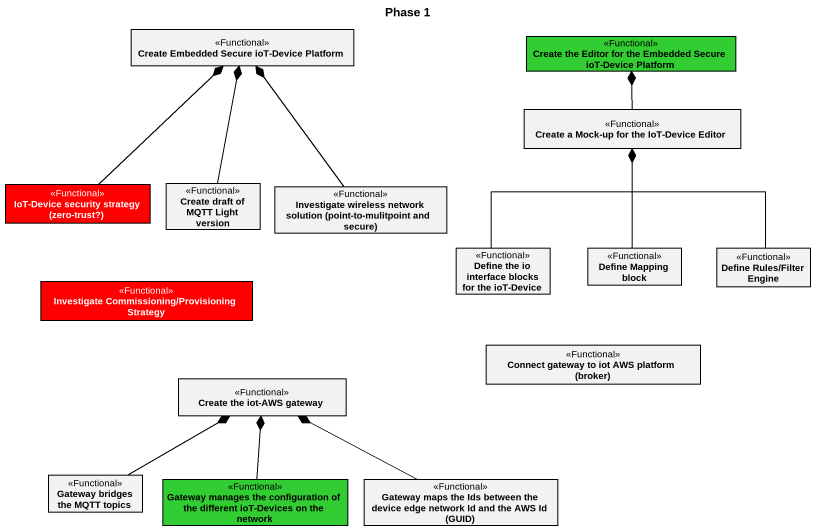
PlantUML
@startuml
title Phase 1
hide circle
hide empty members
class "Create Embedded Secure ioT-Device Platform" as Create_Embedded_Secure_ioT <<Functional>>
class "Create the Editor for the Embedded Secure ioT-Device Platform" as Create_the_Editor_for_the <<Functional>> #32CD32
class "Create a Mock-up for the IoT-Device Editor" as Create_a_Mock_up_for_the <<Functional>>
class "IoT-Device security strategy (zero-trust?)" as IoT_Device_security <<Functional>> #FF0000
class "Create draft of MQTT Light version" as Create_draft_of_MQTT_Light <<Functional>>
class "Investigate wireless network solution (point-to-mulitpoint and secure)" as Investigate_wireless <<Functional>>
class "Define the io interface blocks for the ioT-Device" as Define_the_io_interface <<Functional>>
class "Define Mapping block" as Define_Mapping_block <<Functional>>
class "Define Rules/Filter Engine" as Define_Rules_Filter_Engine <<Functional>>
class "Investigate Commissioning/Provisioning Strategy" as Investigate_Commissioning <<Functional>> #FF0000
class "Connect gateway to iot AWS platform (broker)" as Connect_gateway_to_iot_AWS <<Functional>>
class "Create the iot-AWS gateway" as Create_the_iot_AWS_gateway <<Functional>>
class "Gateway bridges the MQTT topics" as Gateway_bridges_the_MQTT <<Functional>>
class "Gateway manages the configuration of the different ioT-Devices on the network" as Gateway_manages_the <<Functional>> #32CD32
class "Gateway maps the Ids between the device edge network Id and the AWS Id (GUID)" as Gateway_maps_the_Ids <<Functional>>
Create_a_Mock_up_for_the -up-* Create_the_Editor_for_the
IoT_Device_security -up-* Create_Embedded_Secure_ioT
Create_draft_of_MQTT_Light -up-* Create_Embedded_Secure_ioT
Investigate_wireless -up-* Create_Embedded_Secure_ioT
Define_the_io_interface -up-* Create_a_Mock_up_for_the
Define_Mapping_block -up-* Create_a_Mock_up_for_the
Define_Rules_Filter_Engine -up-* Create_a_Mock_up_for_the
Gateway_bridges_the_MQTT -right-* Create_the_iot_AWS_gateway
Gateway_manages_the -up-* Create_the_iot_AWS_gateway
Gateway_maps_the_Ids -left-* Create_the_iot_AWS_gateway
@enduml
